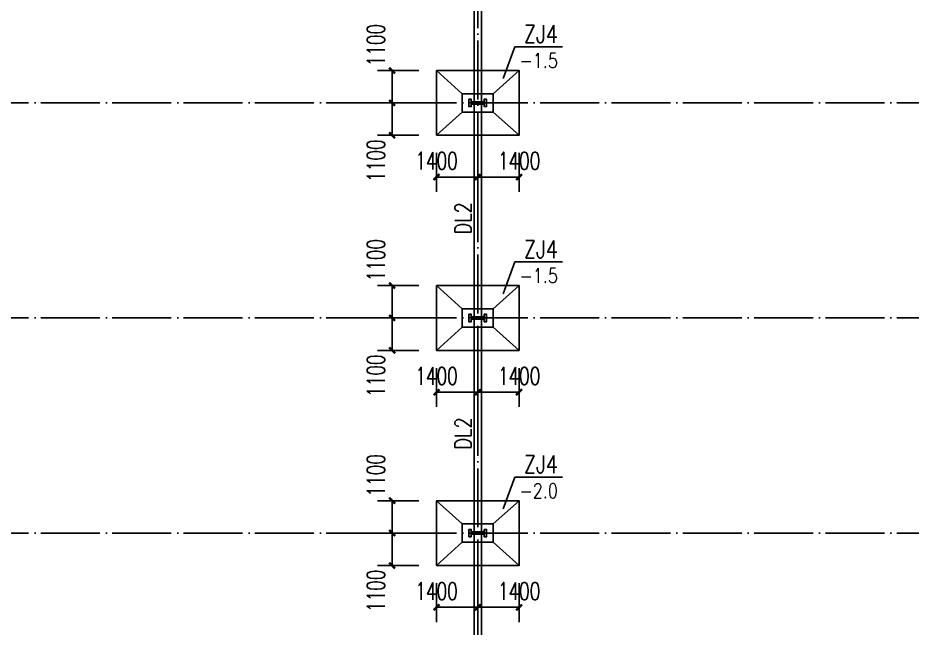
# Model space of a CAD drawing. Extents: x 37237700 to 37865026, y 138877 to 347670.
# Drawn here: x 37263291 to 37293633, y 269718 to 290427 of the extents above; entities that cross this region are included whole.
import ezdxf

# ---------------------------------------------------------------- set-up
doc = ezdxf.new("R2010")
doc.units = 0
doc.header["$LTSCALE"] = 1000
doc.header["$MEASUREMENT"] = 0
doc.linetypes.add('ACAD_ISO04W100', pattern=[30.5, 24, -3, 0.5, -3])
doc.linetypes.add('DOTE', pattern=[2.42, 2, -0.2, 0.02, -0.2])
doc.layers.get('0').update_dxf_attribs({"linetype": 'CONTINUOUS'})
doc.layers.get('DEFPOINTS').update_dxf_attribs({"linetype": 'CONTINUOUS'})
for name, color, linetype in [('DOTE', 1, 'ACAD_ISO04W100'), ('PUB_DIM', 3, 'CONTINUOUS'), ('独立基础', 2, 'CONTINUOUS')]:
    doc.layers.add(name, color=color, linetype=linetype)
doc.styles.add('_TCH_DIM_T3', font='SIMPLEX', dxfattribs={"width": 0.705882, "bigfont": 'GBCBIG'})
doc.styles.add('DIM_FONT', font='SIMPLEX.shx', dxfattribs={"width": 0.8})
doc.dimstyles.new('_TCH_ARCH&&200', dxfattribs={"dimtxt": 595, "dimasz": 200, "dimexe": 500, "dimexo": 600, "dimgap": 252.5, "dimtad": 1, "dimdec": 0, "dimzin": 0, "dimdsep": 46, "dimtxsty": '_TCH_DIM_T3', "dimblk": 'ARCHTICK', "dimcen": 0.09, "dimclrt": 7, "dimazin": 2, "dimtfac": 1, "dimtdec": 0, "dimtix": 1, "dimtmove": 2, "dimatfit": 3, "dimfxl": 1, "dimtolj": 1, "dimtzin": 0, "dimarcsym": 0})

# ---------------------------------------------------------------- blocks, each defined once
blk = doc.blocks.new('_ArchTick')
at = {"color": 0, "linetype": 'ByBlock', "const_width": 0.4}
blk.add_lwpolyline([(-0.5, -0.5), (0.5, 0.5)], dxfattribs=at)
blk = doc.blocks.new('*D1213')
at = {"layer": 'DEFPOINTS', "color": 0}
for p in [(37275989, 288643), (37277497, 288643), (37277497, 287543)]:
    blk.add_point(p, dxfattribs=at)
at = {"layer": 'PUB_DIM', "color": 0, "lineweight": -2}
for p, q in [((37276897, 288643), (37275489, 288643)), ((37275989, 287543), (37275989, 288643)), ((37276897, 287543), (37275489, 287543))]:
    blk.add_line(p, q, dxfattribs=at)
at = {"layer": 'PUB_DIM', "color": 0, "lineweight": -2, "xscale": 200, "yscale": 200, "zscale": 200}
for p, rotation in [((37275989, 288643), 90), ((37275989, 287543), 270)]:
    blk.add_blockref('_ArchTick', p, dxfattribs=dict(at, rotation=rotation))
at = {"layer": 'PUB_DIM', "color": 7, "insert": (37275439, 289503), "char_height": 595, "attachment_point": 5, "rotation": 90, "style": '_TCH_DIM_T3'}
blk.add_mtext('\\A1;1100', dxfattribs=at)
blk = doc.blocks.new('*D1214')
at = {"layer": 'DEFPOINTS', "color": 0}
for p in [(37275989, 287543), (37277497, 287543), (37277497, 286443)]:
    blk.add_point(p, dxfattribs=at)
at = {"layer": 'PUB_DIM', "color": 0, "lineweight": -2}
for p, q in [((37276897, 287543), (37275489, 287543)), ((37275989, 286443), (37275989, 287543)), ((37276897, 286443), (37275489, 286443))]:
    blk.add_line(p, q, dxfattribs=at)
at = {"layer": 'PUB_DIM', "color": 0, "lineweight": -2, "xscale": 200, "yscale": 200, "zscale": 200}
for p, rotation in [((37275989, 287543), 90), ((37275989, 286443), 270)]:
    blk.add_blockref('_ArchTick', p, dxfattribs=dict(at, rotation=rotation))
at = {"layer": 'PUB_DIM', "color": 7, "insert": (37275439, 285583), "char_height": 595, "attachment_point": 5, "rotation": 90, "style": '_TCH_DIM_T3'}
blk.add_mtext('\\A1;1100', dxfattribs=at)
blk = doc.blocks.new('*D1215')
at = {"layer": 'DEFPOINTS', "color": 0}
for p in [(37277497, 286443), (37278897, 286443), (37278897, 285024)]:
    blk.add_point(p, dxfattribs=at)
at = {"layer": 'PUB_DIM', "color": 0, "lineweight": -2}
for p, q in [((37277497, 285843), (37277497, 284524)), ((37278897, 285843), (37278897, 284524)), ((37277497, 285024), (37278897, 285024))]:
    blk.add_line(p, q, dxfattribs=at)
at = {"layer": 'PUB_DIM', "color": 0, "lineweight": -2, "xscale": 200, "yscale": 200, "zscale": 200, "rotation": 180}
blk.add_blockref('_ArchTick', (37277497, 285024), dxfattribs=at)
at = {"layer": 'PUB_DIM', "color": 0, "lineweight": -2, "xscale": 200, "yscale": 200, "zscale": 200}
blk.add_blockref('_ArchTick', (37278897, 285024), dxfattribs=at)
at = {"layer": 'PUB_DIM', "color": 7, "insert": (37277497, 285574), "char_height": 595, "attachment_point": 5, "style": '_TCH_DIM_T3'}
blk.add_mtext('\\A1;1400', dxfattribs=at)
blk = doc.blocks.new('*D1216')
at = {"layer": 'DEFPOINTS', "color": 0}
for p in [(37278897, 286443), (37280297, 286443), (37280297, 285024)]:
    blk.add_point(p, dxfattribs=at)
at = {"layer": 'PUB_DIM', "color": 0, "lineweight": -2}
for p, q in [((37278897, 285843), (37278897, 284524)), ((37280297, 285843), (37280297, 284524)), ((37278897, 285024), (37280297, 285024))]:
    blk.add_line(p, q, dxfattribs=at)
at = {"layer": 'PUB_DIM', "color": 0, "lineweight": -2, "xscale": 200, "yscale": 200, "zscale": 200, "rotation": 180}
blk.add_blockref('_ArchTick', (37278897, 285024), dxfattribs=at)
at = {"layer": 'PUB_DIM', "color": 0, "lineweight": -2, "xscale": 200, "yscale": 200, "zscale": 200}
blk.add_blockref('_ArchTick', (37280297, 285024), dxfattribs=at)
at = {"layer": 'PUB_DIM', "color": 7, "insert": (37280297, 285574), "char_height": 595, "attachment_point": 5, "style": '_TCH_DIM_T3'}
blk.add_mtext('\\A1;1400', dxfattribs=at)
blk = doc.blocks.new('*D1225')
at = {"layer": 'DEFPOINTS', "color": 0}
for p in [(37275989, 281343), (37277497, 281343), (37277497, 280243)]:
    blk.add_point(p, dxfattribs=at)
at = {"layer": 'PUB_DIM', "color": 0, "lineweight": -2}
for p, q in [((37276897, 281343), (37275489, 281343)), ((37275989, 280243), (37275989, 281343)), ((37276897, 280243), (37275489, 280243))]:
    blk.add_line(p, q, dxfattribs=at)
at = {"layer": 'PUB_DIM', "color": 0, "lineweight": -2, "xscale": 200, "yscale": 200, "zscale": 200}
for p, rotation in [((37275989, 281343), 90), ((37275989, 280243), 270)]:
    blk.add_blockref('_ArchTick', p, dxfattribs=dict(at, rotation=rotation))
at = {"layer": 'PUB_DIM', "color": 7, "insert": (37275439, 282203), "char_height": 595, "attachment_point": 5, "rotation": 90, "style": '_TCH_DIM_T3'}
blk.add_mtext('\\A1;1100', dxfattribs=at)
blk = doc.blocks.new('*D1226')
at = {"layer": 'DEFPOINTS', "color": 0}
for p in [(37275989, 280243), (37277497, 280243), (37277497, 279143)]:
    blk.add_point(p, dxfattribs=at)
at = {"layer": 'PUB_DIM', "color": 0, "lineweight": -2}
for p, q in [((37276897, 280243), (37275489, 280243)), ((37275989, 279143), (37275989, 280243)), ((37276897, 279143), (37275489, 279143))]:
    blk.add_line(p, q, dxfattribs=at)
at = {"layer": 'PUB_DIM', "color": 0, "lineweight": -2, "xscale": 200, "yscale": 200, "zscale": 200}
for p, rotation in [((37275989, 280243), 90), ((37275989, 279143), 270)]:
    blk.add_blockref('_ArchTick', p, dxfattribs=dict(at, rotation=rotation))
at = {"layer": 'PUB_DIM', "color": 7, "insert": (37275439, 278283), "char_height": 595, "attachment_point": 5, "rotation": 90, "style": '_TCH_DIM_T3'}
blk.add_mtext('\\A1;1100', dxfattribs=at)
blk = doc.blocks.new('*D1227')
at = {"layer": 'DEFPOINTS', "color": 0}
for p in [(37277497, 279143), (37278897, 279143), (37278897, 277724)]:
    blk.add_point(p, dxfattribs=at)
at = {"layer": 'PUB_DIM', "color": 0, "lineweight": -2}
for p, q in [((37277497, 278543), (37277497, 277224)), ((37278897, 278543), (37278897, 277224)), ((37277497, 277724), (37278897, 277724))]:
    blk.add_line(p, q, dxfattribs=at)
at = {"layer": 'PUB_DIM', "color": 0, "lineweight": -2, "xscale": 200, "yscale": 200, "zscale": 200, "rotation": 180}
blk.add_blockref('_ArchTick', (37277497, 277724), dxfattribs=at)
at = {"layer": 'PUB_DIM', "color": 0, "lineweight": -2, "xscale": 200, "yscale": 200, "zscale": 200}
blk.add_blockref('_ArchTick', (37278897, 277724), dxfattribs=at)
at = {"layer": 'PUB_DIM', "color": 7, "insert": (37277497, 278274), "char_height": 595, "attachment_point": 5, "style": '_TCH_DIM_T3'}
blk.add_mtext('\\A1;1400', dxfattribs=at)
blk = doc.blocks.new('*D1228')
at = {"layer": 'DEFPOINTS', "color": 0}
for p in [(37278897, 279143), (37280297, 279143), (37280297, 277724)]:
    blk.add_point(p, dxfattribs=at)
at = {"layer": 'PUB_DIM', "color": 0, "lineweight": -2}
for p, q in [((37278897, 278543), (37278897, 277224)), ((37280297, 278543), (37280297, 277224)), ((37278897, 277724), (37280297, 277724))]:
    blk.add_line(p, q, dxfattribs=at)
at = {"layer": 'PUB_DIM', "color": 0, "lineweight": -2, "xscale": 200, "yscale": 200, "zscale": 200, "rotation": 180}
blk.add_blockref('_ArchTick', (37278897, 277724), dxfattribs=at)
at = {"layer": 'PUB_DIM', "color": 0, "lineweight": -2, "xscale": 200, "yscale": 200, "zscale": 200}
blk.add_blockref('_ArchTick', (37280297, 277724), dxfattribs=at)
at = {"layer": 'PUB_DIM', "color": 7, "insert": (37280297, 278274), "char_height": 595, "attachment_point": 5, "style": '_TCH_DIM_T3'}
blk.add_mtext('\\A1;1400', dxfattribs=at)
blk = doc.blocks.new('*D1237')
at = {"layer": 'DEFPOINTS', "color": 0}
for p in [(37275989, 274043), (37277497, 274043), (37277497, 272943)]:
    blk.add_point(p, dxfattribs=at)
at = {"layer": 'PUB_DIM', "color": 0, "lineweight": -2}
for p, q in [((37276897, 274043), (37275489, 274043)), ((37275989, 272943), (37275989, 274043)), ((37276897, 272943), (37275489, 272943))]:
    blk.add_line(p, q, dxfattribs=at)
at = {"layer": 'PUB_DIM', "color": 0, "lineweight": -2, "xscale": 200, "yscale": 200, "zscale": 200}
for p, rotation in [((37275989, 274043), 90), ((37275989, 272943), 270)]:
    blk.add_blockref('_ArchTick', p, dxfattribs=dict(at, rotation=rotation))
at = {"layer": 'PUB_DIM', "color": 7, "insert": (37275439, 274903), "char_height": 595, "attachment_point": 5, "rotation": 90, "style": '_TCH_DIM_T3'}
blk.add_mtext('\\A1;1100', dxfattribs=at)
blk = doc.blocks.new('*D1238')
at = {"layer": 'DEFPOINTS', "color": 0}
for p in [(37275989, 272943), (37277497, 272943), (37277497, 271843)]:
    blk.add_point(p, dxfattribs=at)
at = {"layer": 'PUB_DIM', "color": 0, "lineweight": -2}
for p, q in [((37276897, 272943), (37275489, 272943)), ((37275989, 271843), (37275989, 272943)), ((37276897, 271843), (37275489, 271843))]:
    blk.add_line(p, q, dxfattribs=at)
at = {"layer": 'PUB_DIM', "color": 0, "lineweight": -2, "xscale": 200, "yscale": 200, "zscale": 200}
for p, rotation in [((37275989, 272943), 90), ((37275989, 271843), 270)]:
    blk.add_blockref('_ArchTick', p, dxfattribs=dict(at, rotation=rotation))
at = {"layer": 'PUB_DIM', "color": 7, "insert": (37275439, 270983), "char_height": 595, "attachment_point": 5, "rotation": 90, "style": '_TCH_DIM_T3'}
blk.add_mtext('\\A1;1100', dxfattribs=at)
blk = doc.blocks.new('*D1239')
at = {"layer": 'DEFPOINTS', "color": 0}
for p in [(37277497, 271843), (37278897, 271843), (37278897, 270424)]:
    blk.add_point(p, dxfattribs=at)
at = {"layer": 'PUB_DIM', "color": 0, "lineweight": -2}
for p, q in [((37277497, 271243), (37277497, 269924)), ((37278897, 271243), (37278897, 269924)), ((37277497, 270424), (37278897, 270424))]:
    blk.add_line(p, q, dxfattribs=at)
at = {"layer": 'PUB_DIM', "color": 0, "lineweight": -2, "xscale": 200, "yscale": 200, "zscale": 200, "rotation": 180}
blk.add_blockref('_ArchTick', (37277497, 270424), dxfattribs=at)
at = {"layer": 'PUB_DIM', "color": 0, "lineweight": -2, "xscale": 200, "yscale": 200, "zscale": 200}
blk.add_blockref('_ArchTick', (37278897, 270424), dxfattribs=at)
at = {"layer": 'PUB_DIM', "color": 7, "insert": (37277497, 270974), "char_height": 595, "attachment_point": 5, "style": '_TCH_DIM_T3'}
blk.add_mtext('\\A1;1400', dxfattribs=at)
blk = doc.blocks.new('*D1240')
at = {"layer": 'DEFPOINTS', "color": 0}
for p in [(37278897, 271843), (37280297, 271843), (37280297, 270424)]:
    blk.add_point(p, dxfattribs=at)
at = {"layer": 'PUB_DIM', "color": 0, "lineweight": -2}
for p, q in [((37278897, 271243), (37278897, 269924)), ((37280297, 271243), (37280297, 269924)), ((37278897, 270424), (37280297, 270424))]:
    blk.add_line(p, q, dxfattribs=at)
at = {"layer": 'PUB_DIM', "color": 0, "lineweight": -2, "xscale": 200, "yscale": 200, "zscale": 200, "rotation": 180}
blk.add_blockref('_ArchTick', (37278897, 270424), dxfattribs=at)
at = {"layer": 'PUB_DIM', "color": 0, "lineweight": -2, "xscale": 200, "yscale": 200, "zscale": 200}
blk.add_blockref('_ArchTick', (37280297, 270424), dxfattribs=at)
at = {"layer": 'PUB_DIM', "color": 7, "insert": (37280297, 270974), "char_height": 595, "attachment_point": 5, "style": '_TCH_DIM_T3'}
blk.add_mtext('\\A1;1400', dxfattribs=at)

msp = doc.modelspace()

# ---------------------------------------------------------------- hatches: boundary and pattern name
for points in [[(37279116.5, 287667.8), (37279196.5, 287667.8), (37279196.5, 287417.8), (37279116.5, 287417.8), (37279116.5, 287502.8), (37278676.5, 287502.8), (37278676.5, 287417.8), (37278596.5, 287417.8), (37278596.5, 287667.8), (37278676.5, 287667.8), (37278676.5, 287582.8), (37279116.5, 287582.8)], [(37279116.5, 280367.8), (37279196.5, 280367.8), (37279196.5, 280117.8), (37279116.5, 280117.8), (37279116.5, 280202.8), (37278676.5, 280202.8), (37278676.5, 280117.8), (37278596.5, 280117.8), (37278596.5, 280367.8), (37278676.5, 280367.8), (37278676.5, 280282.8), (37279116.5, 280282.8)], [(37279116.5, 273067.8), (37279196.5, 273067.8), (37279196.5, 272817.8), (37279116.5, 272817.8), (37279116.5, 272902.8), (37278676.5, 272902.8), (37278676.5, 272817.8), (37278596.5, 272817.8), (37278596.5, 273067.8), (37278676.5, 273067.8), (37278676.5, 272982.8), (37279116.5, 272982.8)]]:
    msp.add_hatch(color=256).paths.add_polyline_path(points)

# ---------------------------------------------------------------- linework, layer by layer
for p, q in [((37278776.5, 258777.8), (37278776.5, 330907.8)), ((37279016.5, 258777.8), (37279016.5, 330907.8)), ((37279756, 288365.5, 0), (37280156.3, 289445, 0)), ((37280156.3, 289445, 0), (37281766.4, 289445, 0)), ((37279756, 281065.5, 0), (37280156.3, 282145, 0)), ((37280156.3, 282145, 0), (37281766.4, 282145, 0)), ((37279756, 273765.5, 0), (37280156.3, 274845, 0)), ((37280156.3, 274845, 0), (37281766.4, 274845, 0))]:
    msp.add_line(p, q)
for points in [[(37279116.5, 287667.8), (37279196.5, 287667.8), (37279196.5, 287417.8), (37279116.5, 287417.8), (37279116.5, 287502.8), (37278676.5, 287502.8), (37278676.5, 287417.8), (37278596.5, 287417.8), (37278596.5, 287667.8), (37278676.5, 287667.8), (37278676.5, 287582.8), (37279116.5, 287582.8), (37279116.5, 287667.8)], [(37279116.5, 280367.8), (37279196.5, 280367.8), (37279196.5, 280117.8), (37279116.5, 280117.8), (37279116.5, 280202.8), (37278676.5, 280202.8), (37278676.5, 280117.8), (37278596.5, 280117.8), (37278596.5, 280367.8), (37278676.5, 280367.8), (37278676.5, 280282.8), (37279116.5, 280282.8), (37279116.5, 280367.8)], [(37279116.5, 273067.8), (37279196.5, 273067.8), (37279196.5, 272817.8), (37279116.5, 272817.8), (37279116.5, 272902.8), (37278676.5, 272902.8), (37278676.5, 272817.8), (37278596.5, 272817.8), (37278596.5, 273067.8), (37278676.5, 273067.8), (37278676.5, 272982.8), (37279116.5, 272982.8), (37279116.5, 273067.8)]]:
    msp.add_lwpolyline(points)
at = {"layer": 'DOTE', "linetype": 'DOTE'}
for p, q in [((37278896.5, 333220.2), (37278896.5, 256309.1)), ((37307213.7, 287542.8), (37250862.5, 287542.8)), ((37307213.7, 280242.8), (37250862.5, 280242.8)), ((37307213.7, 272942.8), (37250862.5, 272942.8))]:
    msp.add_line(p, q, dxfattribs=at)
at = {"layer": '独立基础'}
for p, q in [((37278371.5, 287852.8), (37277496.5, 288642.8)), ((37279421.5, 287852.8), (37280296.5, 288642.8)), ((37278371.5, 287232.8), (37277496.5, 286442.8)), ((37279421.5, 287232.8), (37280296.5, 286442.8)), ((37278371.5, 280552.8), (37277496.5, 281342.8)), ((37279421.5, 280552.8), (37280296.5, 281342.8)), ((37278371.5, 279932.8), (37277496.5, 279142.8)), ((37279421.5, 279932.8), (37280296.5, 279142.8)), ((37278371.5, 273252.8), (37277496.5, 274042.8)), ((37279421.5, 273252.8), (37280296.5, 274042.8)), ((37278371.5, 272632.8), (37277496.5, 271842.8)), ((37279421.5, 272632.8), (37280296.5, 271842.8))]:
    msp.add_line(p, q, dxfattribs=at)
for points in [[(37277496.5, 286442.8), (37280296.5, 286442.8), (37280296.5, 288642.8), (37277496.5, 288642.8)], [(37278371.5, 287232.8), (37279421.5, 287232.8), (37279421.5, 287852.8), (37278371.5, 287852.8)], [(37277496.5, 279142.8), (37280296.5, 279142.8), (37280296.5, 281342.8), (37277496.5, 281342.8)], [(37278371.5, 279932.8), (37279421.5, 279932.8), (37279421.5, 280552.8), (37278371.5, 280552.8)], [(37277496.5, 271842.8), (37280296.5, 271842.8), (37280296.5, 274042.8), (37277496.5, 274042.8)], [(37278371.5, 272632.8), (37279421.5, 272632.8), (37279421.5, 273252.8), (37278371.5, 273252.8)]]:
    msp.add_lwpolyline(points, close=True, dxfattribs=at)

# ---------------------------------------------------------------- texts
at = {"style": 'DIM_FONT', "width": 0.8}
for s, height, p in [('ZJ4', 600, (37280462.9, 289576.9, 0)), ('-1.5', 500, (37280314.3, 288730.8, 0)), ('ZJ4', 600, (37280462.9, 282276.9, 0)), ('-1.5', 500, (37280314.3, 281430.8, 0)), ('ZJ4', 600, (37280462.9, 274976.9, 0)), ('-2.0', 500, (37280314.3, 274130.8, 0))]:
    msp.add_text(s, height=height, dxfattribs=at).set_placement(p)
for p in [(37278670.3, 283075.7), (37278670.3, 275775.7)]:
    msp.add_text('DL2', height=550, rotation=90, dxfattribs=at).set_placement(p)

# ---------------------------------------------------------------- dimensions: what is measured, and where the dimension line sits
at = {"layer": 'PUB_DIM'}
for base, p1, p2, angle, picture, middle in [((37275988.8, 288642.8), (37277496.5, 287542.8), (37277496.5, 288642.8), 90, '*D1213', (37275438.8, 289502.8)), ((37275988.8, 287542.8), (37277496.5, 286442.8), (37277496.5, 287542.8), 90, '*D1214', (37275438.8, 285582.8)), ((37278896.5, 285023.6), (37277496.5, 286442.8), (37278896.5, 286442.8), 0, '*D1215', (37277496.5, 285573.6)), ((37280296.5, 285023.6), (37278896.5, 286442.8), (37280296.5, 286442.8), 0, '*D1216', (37280296.5, 285573.6)), ((37275988.8, 281342.8), (37277496.5, 280242.8), (37277496.5, 281342.8), 90, '*D1225', (37275438.8, 282202.8)), ((37275988.8, 280242.8), (37277496.5, 279142.8), (37277496.5, 280242.8), 90, '*D1226', (37275438.8, 278282.8)), ((37278896.5, 277723.6), (37277496.5, 279142.8), (37278896.5, 279142.8), 0, '*D1227', (37277496.5, 278273.6)), ((37280296.5, 277723.6), (37278896.5, 279142.8), (37280296.5, 279142.8), 0, '*D1228', (37280296.5, 278273.6)), ((37275988.8, 274042.8), (37277496.5, 272942.8), (37277496.5, 274042.8), 90, '*D1237', (37275438.8, 274902.8)), ((37275988.8, 272942.8), (37277496.5, 271842.8), (37277496.5, 272942.8), 90, '*D1238', (37275438.8, 270982.8)), ((37278896.5, 270423.6), (37277496.5, 271842.8), (37278896.5, 271842.8), 0, '*D1239', (37277496.5, 270973.6)), ((37280296.5, 270423.6), (37278896.5, 271842.8), (37280296.5, 271842.8), 0, '*D1240', (37280296.5, 270973.6))]:
    dim = msp.add_linear_dim(base=base, p1=p1, p2=p2, angle=angle, dimstyle='_TCH_ARCH&&200', dxfattribs=at)
    dim.commit()
    dim.dimension.update_dxf_attribs({"geometry": picture, "text_midpoint": middle, "dimtype": 129})

doc.saveas('drawing.dxf')
